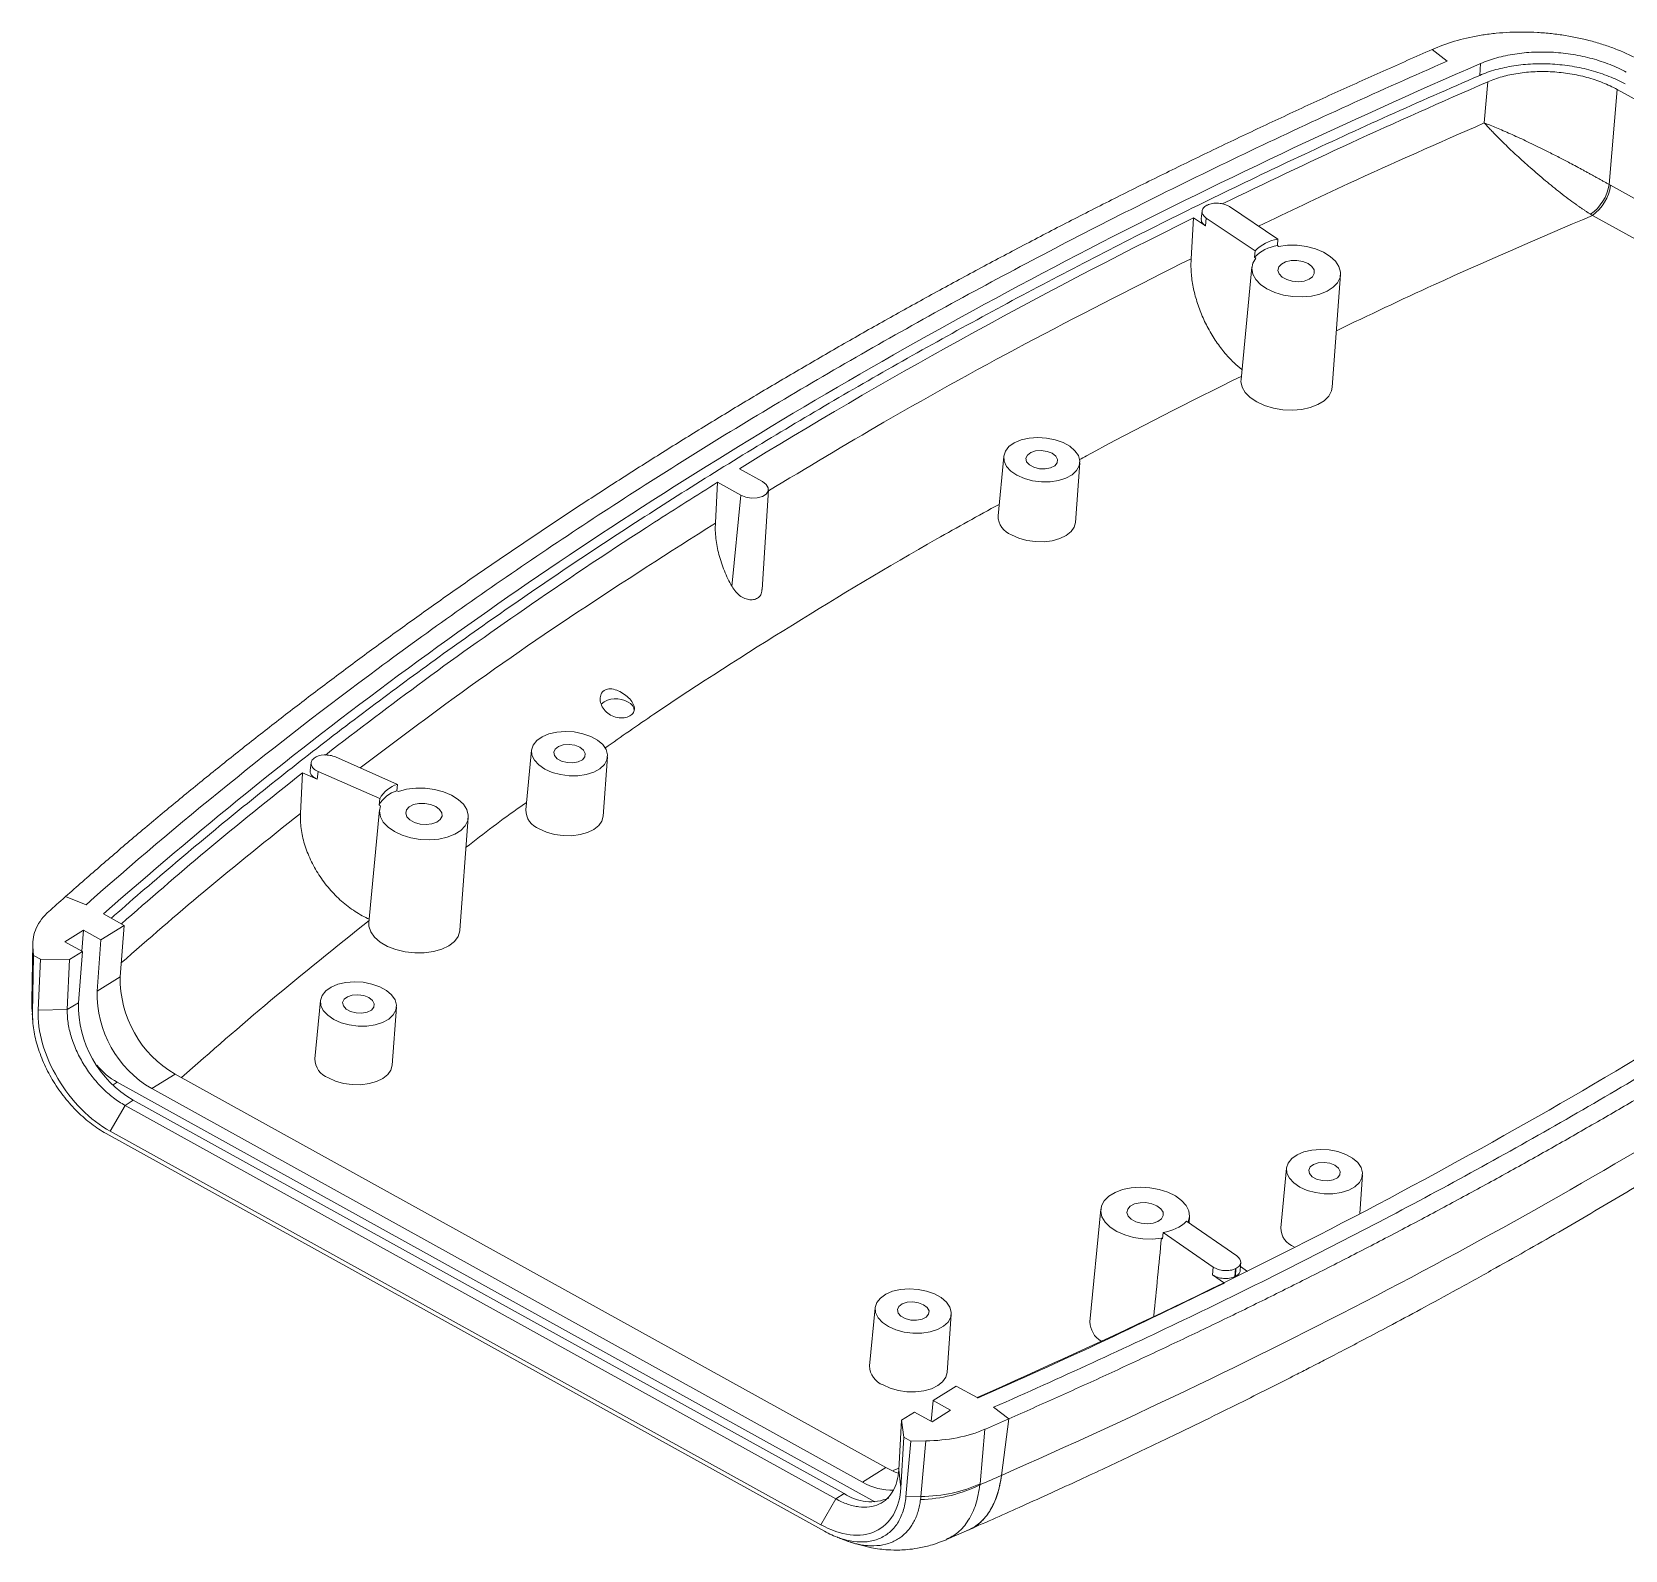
# Model space of a CAD drawing. Header units: inches. Extents: x 1388 to 2543, y 532 to 869.
# Drawn here: x 1731.66 to 1780.72, y 603.68 to 650.44 of the extents above; entities that cross this region are included whole.
import ezdxf

# ---------------------------------------------------------------- set-up
doc = ezdxf.new("R2010")
doc.units = ezdxf.units.IN

msp = doc.modelspace()

# ---------------------------------------------------------------- linework, layer by layer
at = {"color": 7, "linetype": 'Continuous', "lineweight": 15}
for p, q in [((1774.774, 649.892), (1775.24, 649.537)), ((1775.24, 649.537), (1774.774, 649.892)), ((1776.265, 649.461), (1776.24, 649.099)), ((1776.382, 647.634), (1776.486, 648.9)), ((1780.229, 645.735), (1780.469, 648.666)), ((1780.469, 648.666), (1801.795, 636.859)), ((1780.27, 645.712), (1780.229, 645.735)), ((1780.27, 645.712), (1801.319, 634.058)), ((1767.431, 644.709), (1767.354, 643.453)), ((1767.794, 644.466), (1767.431, 644.709)), ((1767.692, 644.926), (1767.664, 644.682)), ((1767.794, 644.466), (1767.822, 644.704)), ((1769.326, 643.696), (1767.822, 644.704)), ((1767.855, 645.104), (1767.841, 645.097)), ((1768.532, 645.055), (1770.025, 644.054)), ((1800.759, 633.133), (1779.71, 644.786)), ((1769.306, 643.496), (1769.326, 643.696)), ((1770.025, 644.054), (1770.01, 643.857)), ((1770.046, 643.833), (1770.01, 643.857)), ((1769.342, 643.472), (1769.306, 643.496)), ((1769.222, 643.193), (1768.89, 639.731)), ((1771.698, 639.493), (1771.956, 642.961)), ((1761.584, 637.365), (1761.408, 635.534)), ((1753.442, 636.983), (1754.159, 636.586)), ((1763.791, 635.332), (1763.927, 637.166)), ((1752.703, 635.315), (1752.773, 636.569)), ((1753.492, 636.171), (1752.773, 636.569)), ((1754.143, 633.265), (1754.338, 636.339)), ((1753.216, 633.356), (1753.492, 636.171)), ((1740.351, 628.071), (1740.339, 628.062)), ((1741.009, 628.107), (1742.914, 627.265)), ((1747.042, 628.313), (1746.867, 626.483)), ((1749.249, 626.28), (1749.385, 628.114)), ((1739.93, 626.371), (1739.993, 627.622)), ((1740.441, 627.425), (1739.993, 627.622)), ((1740.256, 627.936), (1740.228, 627.69)), ((1740.441, 627.425), (1740.468, 627.664)), ((1742.37, 626.824), (1740.468, 627.664)), ((1742.914, 627.265), (1742.899, 627.068)), ((1742.942, 627.049), (1742.899, 627.068)), ((1742.35, 626.623), (1742.37, 626.824)), ((1742.394, 626.604), (1742.35, 626.623)), ((1742.363, 626.475), (1742.031, 623.013)), ((1744.84, 622.774), (1745.097, 626.243)), ((1733.325, 623.555), (1732.693, 623.807)), ((1732.693, 623.807), (1733.325, 623.555)), ((1734.499, 622.92), (1733.862, 623.272)), ((1732.673, 622.416), (1733.245, 622.772)), ((1733.191, 622.13), (1733.245, 622.772)), ((1733.245, 622.772), (1733.784, 622.474)), ((1734.499, 622.92), (1733.784, 622.474)), ((1734.378, 621.342), (1734.499, 622.92)), ((1731.685, 622.379), (1731.657, 620.586)), ((1731.66, 620.487), (1731.688, 622.269)), ((1731.706, 621.998), (1731.688, 622.269)), ((1732.673, 622.416), (1733.212, 622.118)), ((1733.212, 622.118), (1732.815, 621.871)), ((1733.212, 622.118), (1733.091, 620.54)), ((1733.784, 622.474), (1733.663, 620.896)), ((1731.918, 621.881), (1731.706, 621.998)), ((1731.851, 620.31), (1731.918, 621.881)), ((1731.918, 621.881), (1732.815, 621.871)), ((1732.815, 621.871), (1732.749, 620.327)), ((1733.663, 620.896), (1734.378, 621.342)), ((1731.657, 620.454), (1731.66, 620.385)), ((1731.66, 620.487), (1731.678, 620.214)), ((1731.66, 620.385), (1731.676, 620.203)), ((1732.749, 620.327), (1731.851, 620.31)), ((1732.749, 620.327), (1733.091, 620.54)), ((1740.543, 620.605), (1740.371, 618.814)), ((1742.753, 618.612), (1742.886, 620.406)), ((1736.068, 618.339), (1735.352, 617.894)), ((1757.954, 606.222), (1736.068, 618.339)), ((1757.613, 605.173), (1734.286, 618.088)), ((1735.352, 617.894), (1757.238, 605.777)), ((1734.066, 616.582), (1734.525, 617.379)), ((1734.78, 617.538), (1734.525, 617.379)), ((1734.525, 617.379), (1756.411, 605.262)), ((1734.78, 617.538), (1756.666, 605.421)), ((1733.943, 616.511), (1756.061, 604.266)), ((1755.952, 604.465), (1734.066, 616.582)), ((1770.29, 615.442), (1770.115, 613.611)), ((1772.545, 614.048), (1772.634, 615.243)), ((1764.571, 614.179), (1764.24, 610.717)), ((1767.215, 613.811), (1768.757, 612.744)), ((1767.291, 613.758), (1767.305, 613.947)), ((1766.441, 613.29), (1766.476, 613.266)), ((1766.496, 613.467), (1766.476, 613.266)), ((1768.036, 612.401), (1766.496, 613.467)), ((1768.036, 612.401), (1768.015, 612.158)), ((1768.699, 612.106), (1768.72, 612.349)), ((1768.72, 612.349), (1768.734, 612.356)), ((1768.734, 612.356), (1768.721, 612.117)), ((1768.869, 612.3), (1768.883, 612.545)), ((1768.875, 612.414), (1769.093, 612.263)), ((1768.378, 611.908), (1768.015, 612.158)), ((1757.626, 611.147), (1757.455, 609.356)), ((1759.837, 609.154), (1759.97, 610.948)), ((1759.409, 608.287), (1760.124, 608.732)), ((1760.761, 608.38), (1760.124, 608.732)), ((1758.44, 607.684), (1758.837, 607.931)), ((1758.837, 607.931), (1759.375, 607.633)), ((1759.349, 607.647), (1759.409, 608.287)), ((1759.948, 607.989), (1759.375, 607.633)), ((1759.409, 608.287), (1759.948, 607.989)), ((1761.74, 607.726), (1761.273, 608.081)), ((1761.74, 607.726), (1761.273, 608.081)), ((1758.349, 606.154), (1758.44, 607.684)), ((1758.44, 607.684), (1758.509, 607.159)), ((1761, 607.402), (1760.853, 605.724)), ((1761.515, 605.985), (1761.74, 607.726)), ((1761.515, 605.985), (1761.74, 607.726)), ((1758.509, 607.159), (1758.416, 605.603)), ((1758.721, 607.042), (1758.509, 607.159)), ((1758.721, 607.042), (1759.183, 607.047)), ((1759.183, 607.047), (1759.032, 605.333)), ((1757.238, 605.777), (1757.954, 606.222)), ((1758.416, 605.603), (1758.349, 606.154)), ((1756.411, 605.262), (1756.666, 605.421)), ((1755.952, 604.465), (1756.411, 605.262)), ((1759.032, 605.333), (1758.57, 605.325)), ((1756.767, 603.957), (1756.682, 603.997)), ((1759.817, 604.007), (1760.507, 604.311))]:
    msp.add_line(p, q, dxfattribs=at)
at = {"color": 8, "linetype": 'Continuous', "lineweight": 15}
for p, q in [((1734.286, 618.088), (1734.157, 618.008)), ((1758.184, 606.134), (1758.352, 606.21)), ((1756.682, 603.997), (1756.639, 604.016))]:
    msp.add_line(p, q, dxfattribs=at)
at = {"color": 7, "linetype": 'Continuous', "lineweight": 15, "flags": 128}
for points in [[(1770.046, 643.833), (1770.324, 643.868), (1770.615, 643.866), (1770.904, 643.828), (1771.179, 643.757), (1771.427, 643.654), (1771.637, 643.524), (1771.799, 643.375), (1771.907, 643.211), (1771.955, 643.042), (1771.94, 642.873), (1771.865, 642.714), (1771.732, 642.571), (1771.547, 642.451), (1771.318, 642.358), (1771.056, 642.299), (1770.774, 642.274), (1770.482, 642.286), (1770.196, 642.333), (1769.927, 642.413), (1769.688, 642.524), (1769.49, 642.659), (1769.342, 642.813), (1769.251, 642.979), (1769.219, 643.149), (1769.25, 643.316), (1769.342, 643.472)], [(1770.954, 643.3), (1771.073, 643.211), (1771.139, 643.107), (1771.146, 642.999), (1771.092, 642.899), (1770.984, 642.818), (1770.832, 642.764), (1770.655, 642.744), (1770.47, 642.76), (1770.298, 642.809), (1770.157, 642.887), (1770.063, 642.985), (1770.026, 643.092), (1770.05, 643.198), (1770.132, 643.289), (1770.264, 643.357), (1770.431, 643.395), (1770.614, 643.397), (1770.795, 643.364), (1770.954, 643.3)], [(1771.698, 639.493), (1771.676, 639.379), (1771.592, 639.219), (1771.45, 639.077), (1771.259, 638.958), (1771.024, 638.868), (1770.758, 638.81), (1770.471, 638.787), (1770.177, 638.799), (1769.888, 638.848), (1769.616, 638.929), (1769.374, 639.041), (1769.173, 639.177), (1769.021, 639.332), (1768.924, 639.499), (1768.888, 639.671), (1768.89, 639.731)], [(1761.992, 636.786), (1761.807, 636.913), (1761.673, 637.058), (1761.598, 637.215), (1761.585, 637.374), (1761.635, 637.526), (1761.745, 637.665), (1761.91, 637.781), (1762.12, 637.87), (1762.365, 637.926), (1762.63, 637.946), (1762.903, 637.929), (1763.167, 637.876), (1763.409, 637.79), (1763.616, 637.676), (1763.777, 637.539), (1763.882, 637.387), (1763.927, 637.228), (1763.908, 637.071), (1763.828, 636.925), (1763.689, 636.796), (1763.5, 636.693), (1763.271, 636.62), (1763.014, 636.582), (1762.744, 636.58), (1762.473, 636.615), (1762.218, 636.685), (1761.992, 636.786)], [(1763.073, 637.459), (1763.186, 637.371), (1763.24, 637.269), (1763.229, 637.165), (1763.154, 637.075), (1763.025, 637.009), (1762.86, 636.978), (1762.68, 636.985), (1762.511, 637.029), (1762.374, 637.105), (1762.289, 637.201), (1762.267, 637.306), (1762.311, 637.405), (1762.415, 637.484), (1762.564, 637.533), (1762.74, 637.546), (1762.917, 637.52), (1763.073, 637.459)], [(1754.159, 636.586), (1754.272, 636.5), (1754.332, 636.399), (1754.33, 636.296), (1754.267, 636.202), (1754.151, 636.13), (1753.996, 636.088), (1753.82, 636.081), (1753.645, 636.11), (1753.492, 636.171)], [(1763.791, 635.332), (1763.752, 635.186), (1763.656, 635.047), (1763.506, 634.927), (1763.31, 634.832), (1763.079, 634.767), (1762.824, 634.736), (1762.558, 634.739), (1762.294, 634.776), (1762.045, 634.847), (1761.824, 634.946)], [(1747.45, 627.735), (1747.265, 627.861), (1747.131, 628.007), (1747.056, 628.163), (1747.043, 628.322), (1747.093, 628.475), (1747.203, 628.613), (1747.368, 628.73), (1747.578, 628.818), (1747.823, 628.874), (1748.088, 628.894), (1748.361, 628.877), (1748.625, 628.825), (1748.867, 628.738), (1749.074, 628.624), (1749.235, 628.487), (1749.34, 628.335), (1749.385, 628.176), (1749.366, 628.02), (1749.286, 627.873), (1749.147, 627.745), (1748.958, 627.641), (1748.729, 627.568), (1748.473, 627.53), (1748.202, 627.529), (1747.931, 627.564), (1747.676, 627.634), (1747.45, 627.735)], [(1748.531, 628.407), (1748.644, 628.32), (1748.698, 628.217), (1748.687, 628.114), (1748.612, 628.023), (1748.483, 627.958), (1748.318, 627.926), (1748.138, 627.933), (1747.969, 627.977), (1747.832, 628.053), (1747.747, 628.15), (1747.725, 628.254), (1747.769, 628.353), (1747.873, 628.433), (1748.022, 628.482), (1748.198, 628.494), (1748.375, 628.468), (1748.531, 628.407)], [(1742.942, 627.049), (1743.197, 627.117), (1743.476, 627.15), (1743.767, 627.147), (1744.056, 627.108), (1744.33, 627.035), (1744.577, 626.931), (1744.785, 626.801), (1744.945, 626.65), (1745.051, 626.487), (1745.096, 626.317), (1745.08, 626.149), (1745.002, 625.99), (1744.867, 625.848), (1744.68, 625.728), (1744.45, 625.637), (1744.187, 625.579), (1743.904, 625.555), (1743.612, 625.568), (1743.326, 625.617), (1743.059, 625.699), (1742.821, 625.81), (1742.625, 625.946), (1742.479, 626.101), (1742.389, 626.267), (1742.361, 626.437), (1742.394, 626.604)], [(1744.095, 626.581), (1744.214, 626.492), (1744.28, 626.388), (1744.287, 626.28), (1744.233, 626.181), (1744.125, 626.1), (1743.974, 626.046), (1743.796, 626.026), (1743.611, 626.041), (1743.439, 626.091), (1743.298, 626.168), (1743.205, 626.266), (1743.168, 626.374), (1743.191, 626.479), (1743.274, 626.571), (1743.405, 626.639), (1743.572, 626.676), (1743.755, 626.679), (1743.936, 626.646), (1744.095, 626.581)], [(1749.249, 626.28), (1749.211, 626.135), (1749.114, 625.995), (1748.964, 625.875), (1748.768, 625.781), (1748.538, 625.716), (1748.282, 625.684), (1748.016, 625.687), (1747.752, 625.725), (1747.503, 625.795), (1747.282, 625.894)], [(1744.84, 622.774), (1744.837, 622.749), (1744.783, 622.581), (1744.669, 622.427), (1744.499, 622.294), (1744.281, 622.188), (1744.024, 622.114), (1743.741, 622.074), (1743.445, 622.071), (1743.148, 622.105), (1742.863, 622.174), (1742.605, 622.276), (1742.384, 622.405), (1742.211, 622.556), (1742.092, 622.722), (1742.035, 622.896), (1742.031, 623.013)], [(1731.706, 621.998), (1731.697, 621.392), (1731.688, 620.803), (1731.678, 620.214)], [(1740.951, 620.026), (1740.766, 620.153), (1740.632, 620.298), (1740.557, 620.455), (1740.544, 620.613), (1740.594, 620.766), (1740.704, 620.905), (1740.869, 621.021), (1741.079, 621.11), (1741.324, 621.166), (1741.589, 621.186), (1741.862, 621.169), (1742.126, 621.116), (1742.368, 621.03), (1742.575, 620.916), (1742.736, 620.779), (1742.841, 620.627), (1742.886, 620.468), (1742.867, 620.311), (1742.787, 620.165), (1742.648, 620.036), (1742.459, 619.933), (1742.23, 619.86), (1741.974, 619.822), (1741.703, 619.82), (1741.432, 619.855), (1741.177, 619.925), (1740.951, 620.026)], [(1742.032, 620.699), (1742.145, 620.611), (1742.199, 620.509), (1742.188, 620.405), (1742.113, 620.315), (1741.984, 620.249), (1741.819, 620.218), (1741.639, 620.225), (1741.47, 620.269), (1741.333, 620.344), (1741.248, 620.441), (1741.226, 620.546), (1741.27, 620.645), (1741.374, 620.724), (1741.523, 620.773), (1741.699, 620.786), (1741.876, 620.76), (1742.032, 620.699)], [(1731.66, 620.567), (1731.659, 620.541), (1731.659, 620.534)], [(1742.753, 618.612), (1742.715, 618.466), (1742.618, 618.327), (1742.468, 618.207), (1742.273, 618.112), (1742.042, 618.047), (1741.787, 618.016), (1741.521, 618.019), (1741.256, 618.056), (1741.008, 618.127), (1740.787, 618.226)], [(1770.699, 614.863), (1770.514, 614.99), (1770.38, 615.135), (1770.304, 615.292), (1770.291, 615.45), (1770.341, 615.603), (1770.451, 615.742), (1770.616, 615.858), (1770.827, 615.947), (1771.071, 616.003), (1771.337, 616.023), (1771.609, 616.006), (1771.874, 615.953), (1772.116, 615.867), (1772.323, 615.752), (1772.483, 615.616), (1772.589, 615.464), (1772.633, 615.305), (1772.615, 615.148), (1772.534, 615.002), (1772.396, 614.873), (1772.207, 614.77), (1771.978, 614.697), (1771.721, 614.659), (1771.45, 614.657), (1771.18, 614.692), (1770.925, 614.762), (1770.699, 614.863)], [(1771.779, 615.536), (1771.892, 615.448), (1771.947, 615.346), (1771.936, 615.242), (1771.861, 615.152), (1771.732, 615.086), (1771.566, 615.055), (1771.387, 615.062), (1771.217, 615.106), (1771.081, 615.181), (1770.996, 615.278), (1770.974, 615.383), (1771.017, 615.482), (1771.121, 615.561), (1771.271, 615.61), (1771.446, 615.623), (1771.624, 615.597), (1771.779, 615.536)], [(1766.441, 613.29), (1766.16, 613.261), (1765.869, 613.268), (1765.581, 613.311), (1765.31, 613.387), (1765.066, 613.494), (1764.863, 613.627), (1764.708, 613.779), (1764.609, 613.944), (1764.57, 614.114), (1764.593, 614.281), (1764.677, 614.439), (1764.818, 614.579), (1765.01, 614.695), (1765.244, 614.783), (1765.51, 614.838), (1765.795, 614.857), (1766.086, 614.84), (1766.371, 614.788), (1766.636, 614.703), (1766.869, 614.588), (1767.06, 614.45), (1767.201, 614.294), (1767.284, 614.127), (1767.306, 613.957), (1767.266, 613.791), (1767.261, 613.779)], [(1766.303, 614.286), (1766.422, 614.197), (1766.489, 614.093), (1766.495, 613.985), (1766.442, 613.885), (1766.333, 613.804), (1766.182, 613.75), (1766.005, 613.73), (1765.82, 613.746), (1765.648, 613.795), (1765.507, 613.873), (1765.413, 613.971), (1765.376, 614.078), (1765.4, 614.183), (1765.482, 614.275), (1765.614, 614.343), (1765.78, 614.381), (1765.964, 614.383), (1766.145, 614.35), (1766.303, 614.286)], [(1758.035, 610.568), (1757.85, 610.695), (1757.716, 610.84), (1757.64, 610.996), (1757.627, 611.155), (1757.677, 611.308), (1757.787, 611.446), (1757.952, 611.563), (1758.163, 611.652), (1758.407, 611.708), (1758.673, 611.728), (1758.945, 611.711), (1759.21, 611.658), (1759.452, 611.572), (1759.659, 611.457), (1759.819, 611.32), (1759.925, 611.168), (1759.969, 611.01), (1759.951, 610.853), (1759.87, 610.706), (1759.732, 610.578), (1759.543, 610.474), (1759.314, 610.402), (1759.057, 610.364), (1758.786, 610.362), (1758.516, 610.397), (1758.261, 610.467), (1758.035, 610.568)], [(1759.116, 611.241), (1759.228, 611.153), (1759.283, 611.051), (1759.272, 610.947), (1759.197, 610.856), (1759.068, 610.791), (1758.902, 610.76), (1758.723, 610.766), (1758.553, 610.811), (1758.417, 610.886), (1758.332, 610.983), (1758.31, 611.088), (1758.353, 611.187), (1758.457, 611.266), (1758.607, 611.315), (1758.782, 611.328), (1758.96, 611.302), (1759.116, 611.241)], [(1759.837, 609.154), (1759.798, 609.008), (1759.701, 608.869), (1759.551, 608.749), (1759.356, 608.654), (1759.125, 608.589), (1758.87, 608.557), (1758.604, 608.56), (1758.34, 608.598), (1758.091, 608.668), (1757.87, 608.768)], [(1758.57, 605.325), (1758.621, 605.909), (1758.671, 606.475), (1758.721, 607.042)], [(1758.338, 606.054), (1758.245, 606.086), (1757.954, 606.222)], [(1756.767, 603.957), (1756.866, 603.927), (1756.877, 603.925)]]:
    msp.add_lwpolyline(points, dxfattribs=at)
at = {"color": 7, "linetype": 'Continuous', "lineweight": 15}
for centre, radius, start, end in [((1778.837, 645.969), 1.411, 305.4797, 350.4728), ((1778.912, 645.901), 1.371, 305.5999, 352.0769), ((1770.197, 642.626), 1.246, 98.6121, 135.6803), ((1770.214, 642.825), 1.244, 98.7535, 135.5398), ((1762.038, 635.538), 0.629, 180.3318, 250.1271), ((1749.639, 629.19), 0.712, 57.8024, 129.6428), ((1749.915, 629.52), 0.291, 1.7172, 69.1846), ((1743.146, 626.204), 0.899, 105.9369, 152.2169), ((1743.163, 626.403), 0.897, 106.111, 152.0426), ((1747.496, 626.486), 0.629, 180.3318, 250.1271), ((1737.772, 621.275), 3.395, 178.8706, 239.8553), ((1737.057, 620.829), 3.395, 178.8706, 239.8553), ((1736.485, 620.473), 3.395, 178.8706, 239.8553), ((1741, 618.818), 0.629, 180.3318, 250.1271), ((1735.448, 620.111), 2.332, 219.9185, 240.1291), ((1766.32, 614.756), 1.301, 277.764, 313.435), ((1770.744, 613.615), 0.629, 180.3318, 250.1271), ((1764.947, 610.722), 0.707, 180.4374, 239.1902), ((1758.084, 609.359), 0.629, 180.3318, 250.1271), ((1757.482, 606.637), 1.464, 236.1467, 292.6216), ((1758.129, 607.253), 1.724, 238.8957, 272.4559), ((1758.881, 609.687), 4.452, 271.7981, 296.2576)]:
    msp.add_arc(centre, radius, start, end, dxfattribs=at)
msp.add_ellipse((1764.346, 601.568), major_axis=(7.045, 70.54), ratio=0.013152, start_param=4.846234, end_param=4.880649, dxfattribs=at)
for points, knots in [([(1781.182, 649.559), (1780.962, 649.681), (1780.729, 649.791), (1780.359, 649.938), (1780.233, 649.984), (1779.974, 650.07), (1779.841, 650.111), (1779.434, 650.221), (1779.158, 650.28), (1778.736, 650.349), (1778.594, 650.368), (1778.308, 650.399), (1778.163, 650.411), (1777.731, 650.436), (1777.446, 650.438), (1777.023, 650.419), (1776.883, 650.409), (1776.605, 650.381), (1776.467, 650.364), (1776.061, 650.3), (1775.802, 650.244), (1775.308, 650.105), (1775.07, 650.022), (1774.849, 649.925)], [0, 0, 0, 0, 0.125, 0.125, 0.1875, 0.1875, 0.25, 0.25, 0.375, 0.375, 0.4375, 0.4375, 0.5, 0.5, 0.625, 0.625, 0.6875, 0.6875, 0.75, 0.75, 0.875, 0.875, 1, 1, 1, 1]), ([(1732.693, 623.807), (1732.866, 623.961), (1733.214, 624.267), (1733.739, 624.725), (1734.268, 625.181), (1734.8, 625.635), (1735.336, 626.087), (1735.876, 626.537), (1736.419, 626.985), (1736.966, 627.43), (1737.516, 627.874), (1738.07, 628.316), (1738.627, 628.756), (1739.188, 629.194), (1739.753, 629.63), (1740.321, 630.064), (1740.892, 630.496), (1741.468, 630.926), (1742.046, 631.354), (1742.629, 631.78), (1743.215, 632.204), (1743.804, 632.626), (1744.397, 633.046), (1744.994, 633.465), (1745.594, 633.881), (1746.198, 634.295), (1746.805, 634.707), (1747.416, 635.117), (1748.03, 635.525), (1748.648, 635.931), (1749.27, 636.335), (1749.895, 636.738), (1750.524, 637.138), (1751.156, 637.536), (1751.792, 637.932), (1752.431, 638.327), (1753.074, 638.719), (1753.721, 639.109), (1754.371, 639.497), (1755.024, 639.884), (1755.681, 640.268), (1756.342, 640.65), (1757.007, 641.031), (1757.674, 641.409), (1758.346, 641.785), (1759.021, 642.16), (1759.7, 642.532), (1760.382, 642.902), (1761.067, 643.271), (1761.757, 643.637), (1762.45, 644.002), (1763.146, 644.364), (1763.846, 644.725), (1764.55, 645.083), (1765.257, 645.439), (1765.967, 645.794), (1766.682, 646.146), (1767.399, 646.497), (1768.121, 646.846), (1768.846, 647.192), (1769.574, 647.537), (1770.306, 647.879), (1771.042, 648.22), (1771.781, 648.558), (1772.524, 648.895), (1773.27, 649.23), (1774.02, 649.562), (1774.522, 649.782), (1774.774, 649.892)], [0, 0, 0, 0, 0.0152763, 0.0305414, 0.0457956, 0.0610393, 0.0762729, 0.0914966, 0.1067109, 0.121916, 0.1371122, 0.1523001, 0.1674797, 0.1826517, 0.1978161, 0.2129735, 0.2281241, 0.2432684, 0.2584065, 0.273539, 0.2886661, 0.3037882, 0.3189056, 0.3340186, 0.3491277, 0.3642332, 0.3793354, 0.3944346, 0.4095313, 0.4246257, 0.4397183, 0.4548093, 0.4698991, 0.4849881, 0.5000766, 0.5151649, 0.5302535, 0.5453426, 0.5604326, 0.5755239, 0.5906167, 0.6057116, 0.6208087, 0.6359085, 0.6510113, 0.6661174, 0.6812272, 0.6963411, 0.7114593, 0.7265823, 0.7417104, 0.7568439, 0.7719832, 0.7871286, 0.8022805, 0.8174392, 0.8326051, 0.8477785, 0.8629597, 0.8781491, 0.893347, 0.9085538, 0.9237698, 0.9389954, 0.9542308, 0.9694765, 0.9847328, 1, 1, 1, 1]), ([(1776.265, 649.461), (1776.422, 649.529), (1776.589, 649.587), (1776.941, 649.685), (1777.128, 649.725), (1777.509, 649.784), (1777.705, 649.803), (1778.105, 649.821), (1778.31, 649.82), (1778.715, 649.796), (1778.916, 649.774), (1779.216, 649.724), (1779.316, 649.705), (1779.512, 649.662), (1779.609, 649.639), (1779.893, 649.561), (1780.076, 649.5), (1780.429, 649.361), (1780.597, 649.283), (1780.754, 649.197)], [0, 0, 0, 0, 0.125, 0.125, 0.25, 0.25, 0.375, 0.375, 0.5, 0.5, 0.625, 0.625, 0.6875, 0.6875, 0.75, 0.75, 0.875, 0.875, 1, 1, 1, 1]), ([(1775.24, 649.537), (1773.186, 648.64), (1771.166, 647.719), (1767.199, 645.828), (1765.251, 644.858), (1761.431, 642.871), (1759.557, 641.852), (1755.888, 639.769), (1754.094, 638.705), (1750.587, 636.531), (1748.873, 635.42), (1745.53, 633.156), (1743.902, 632.003), (1739.148, 628.486), (1736.152, 626.06), (1733.325, 623.555)], [0, 0, 0, 0, 0.125, 0.125, 0.25, 0.25, 0.375, 0.375, 0.5, 0.5, 0.625, 0.625, 0.75, 0.75, 1, 1, 1, 1]), ([(1775.24, 649.537), (1773.186, 648.64), (1771.166, 647.719), (1767.199, 645.828), (1765.251, 644.858), (1761.431, 642.871), (1759.557, 641.852), (1755.888, 639.769), (1754.094, 638.705), (1750.587, 636.531), (1748.873, 635.42), (1745.53, 633.156), (1743.902, 632.003), (1739.148, 628.486), (1736.152, 626.06), (1733.325, 623.555)], [0, 0, 0, 0, 0.125, 0.125, 0.25, 0.25, 0.375, 0.375, 0.5, 0.5, 0.625, 0.625, 0.75, 0.75, 1, 1, 1, 1]), ([(1733.862, 623.272), (1736.721, 625.797), (1739.743, 628.254), (1746.155, 632.992), (1749.538, 635.277), (1756.635, 639.66), (1760.351, 641.759), (1768.088, 645.759), (1772.108, 647.661), (1776.265, 649.461)], [0, 0, 0, 0, 0.25, 0.25, 0.5, 0.5, 0.75, 0.75, 1, 1, 1, 1]), ([(1734.1, 623.14), (1734.169, 623.201), (1734.863, 623.812), (1736.206, 624.964), (1738.16, 626.582), (1740.165, 628.177), (1742.221, 629.748), (1744.329, 631.295), (1746.486, 632.818), (1748.692, 634.315), (1750.948, 635.787), (1753.251, 637.233), (1755.603, 638.652), (1758.001, 640.045), (1760.445, 641.41), (1762.933, 642.747), (1765.466, 644.056), (1768.041, 645.338), (1770.694, 646.607), (1773.422, 647.864), (1775.3, 648.687), (1776.24, 649.099)], [0, 0, 0, 0, 0.006071, 0.061044, 0.116017, 0.171005, 0.225978, 0.280951, 0.335924, 0.390897, 0.44587, 0.500843, 0.555833, 0.610806, 0.66578, 0.720753, 0.775726, 0.830699, 0.885672, 0.942827, 1, 1, 1, 1]), ([(1776.24, 649.099), (1776.396, 649.166), (1776.563, 649.225), (1776.914, 649.323), (1777.101, 649.362), (1777.481, 649.421), (1777.676, 649.44), (1778.075, 649.458), (1778.28, 649.457), (1778.684, 649.433), (1778.885, 649.411), (1779.184, 649.362), (1779.284, 649.343), (1779.48, 649.3), (1779.576, 649.276), (1779.86, 649.198), (1780.043, 649.138), (1780.394, 648.999), (1780.562, 648.921), (1780.718, 648.836)], [0, 0, 0, 0, 0.125, 0.125, 0.25, 0.25, 0.375, 0.375, 0.5, 0.5, 0.625, 0.625, 0.6875, 0.6875, 0.75, 0.75, 0.875, 0.875, 1, 1, 1, 1]), ([(1780.469, 648.666), (1780.331, 648.743), (1780.184, 648.812), (1779.874, 648.935), (1779.711, 648.99), (1779.37, 649.082), (1779.197, 649.12), (1778.843, 649.177), (1778.662, 649.197), (1778.3, 649.218), (1778.12, 649.22), (1777.855, 649.208), (1777.767, 649.202), (1777.592, 649.185), (1777.505, 649.174), (1777.249, 649.134), (1777.087, 649.099), (1776.775, 649.012), (1776.626, 648.96), (1776.486, 648.9)], [0, 0, 0, 0, 0.125, 0.125, 0.25, 0.25, 0.375, 0.375, 0.5, 0.5, 0.625, 0.625, 0.6875, 0.6875, 0.75, 0.75, 0.875, 0.875, 1, 1, 1, 1]), ([(1776.486, 648.9), (1775.069, 648.277), (1772.296, 647.058), (1769.621, 645.77), (1768.313, 645.14)], [0, 0, 0, 0, 0.511041, 1, 1, 1, 1]), ([(1779.657, 644.82), (1779.633, 644.835), (1779.584, 644.866), (1779.51, 644.915), (1779.434, 644.965), (1779.356, 645.018), (1779.277, 645.073), (1779.147, 645.166), (1778.961, 645.302), (1778.649, 645.54), (1778.252, 645.862), (1777.878, 646.185), (1777.586, 646.445), (1777.387, 646.626), (1777.189, 646.812), (1777.004, 646.99), (1776.825, 647.168), (1776.682, 647.314), (1776.564, 647.436), (1776.469, 647.537), (1776.411, 647.602), (1776.382, 647.634)], [0, 0, 0, 0, 0.02034, 0.040897, 0.061671, 0.08266, 0.103862, 0.125274, 0.186296, 0.250035, 0.369216, 0.500035, 0.559367, 0.624571, 0.681228, 0.749602, 0.812718, 0.874949, 0.916803, 0.958504, 1, 1, 1, 1]), ([(1780.229, 645.735), (1780.201, 645.751), (1780.144, 645.783), (1780.057, 645.833), (1779.968, 645.882), (1779.877, 645.933), (1779.786, 645.983), (1779.693, 646.035), (1779.6, 646.086), (1779.506, 646.137), (1779.411, 646.189), (1779.317, 646.24), (1779.186, 646.31), (1778.976, 646.422), (1778.676, 646.578), (1778.39, 646.723), (1778.13, 646.853), (1777.903, 646.964), (1777.654, 647.083), (1777.414, 647.195), (1777.185, 647.299), (1776.966, 647.396), (1776.759, 647.484), (1776.563, 647.564), (1776.442, 647.611), (1776.382, 647.634)], [0, 0, 0, 0, 0.023076, 0.04608, 0.069018, 0.091896, 0.114714, 0.13747, 0.160158, 0.182769, 0.205295, 0.227721, 0.250035, 0.297771, 0.37534, 0.460276, 0.500393, 0.563873, 0.62684, 0.689452, 0.751825, 0.814036, 0.876128, 0.938119, 1, 1, 1, 1]), ([(1768.532, 645.055), (1768.488, 645.084), (1768.436, 645.108), (1768.322, 645.144), (1768.26, 645.156), (1768.135, 645.165), (1768.072, 645.162), (1767.955, 645.143), (1767.901, 645.126), (1767.855, 645.104)], [0, 0, 0, 0, 0.25, 0.25, 0.5, 0.5, 0.75, 0.75, 1, 1, 1, 1]), ([(1767.669, 644.683), (1767.667, 644.66), (1767.663, 644.606), (1767.712, 644.529), (1767.77, 644.484), (1767.794, 644.466)], [0, 0, 0, 0, 0.299067, 0.707195, 1, 1, 1, 1]), ([(1767.841, 645.097), (1767.795, 645.074), (1767.758, 645.046), (1767.707, 644.982), (1767.692, 644.947), (1767.689, 644.875), (1767.7, 644.837), (1767.744, 644.767), (1767.778, 644.733), (1767.822, 644.704)], [0, 0, 0, 0, 0.25, 0.25, 0.5, 0.5, 0.75, 0.75, 1, 1, 1, 1]), ([(1768.92, 640.043), (1768.837, 640.11), (1768.644, 640.263), (1768.364, 640.571), (1768.086, 640.946), (1767.845, 641.356), (1767.643, 641.796), (1767.491, 642.244), (1767.389, 642.696), (1767.343, 643.103), (1767.35, 643.347), (1767.354, 643.453)], [0, 0, 0, 0, 0.090184, 0.208608, 0.323695, 0.442119, 0.557216, 0.67565, 0.790763, 0.909214, 1, 1, 1, 1]), ([(1752.773, 636.569), (1752.122, 636.158), (1750.169, 634.928), (1747.14, 632.901), (1743.761, 630.511), (1741.702, 628.938), (1740.696, 628.168)], [0, 0, 0, 0, 0.153011, 0.459059, 0.735502, 1, 1, 1, 1]), ([(1753.217, 633.357), (1753.127, 633.516), (1753.048, 633.678), (1752.947, 633.925), (1752.916, 634.008), (1752.86, 634.175), (1752.834, 634.26), (1752.769, 634.511), (1752.738, 634.675), (1752.702, 634.999), (1752.697, 635.16), (1752.706, 635.313)], [0, 0, 0, 0, 0.25, 0.25, 0.375, 0.375, 0.5, 0.5, 0.75, 0.75, 1, 1, 1, 1]), ([(1802.815, 634.762), (1799.998, 632.22), (1796.999, 629.753), (1790.648, 624.985), (1787.297, 622.684), (1780.258, 618.268), (1776.571, 616.153), (1768.889, 612.117), (1764.887, 610.202), (1760.761, 608.38)], [0, 0, 0, 0, 0.25, 0.25, 0.5, 0.5, 0.75, 0.75, 1, 1, 1, 1]), ([(1761.273, 608.081), (1763.32, 608.983), (1765.334, 609.909), (1769.287, 611.81), (1771.227, 612.784), (1775.034, 614.78), (1776.901, 615.803), (1780.555, 617.895), (1782.341, 618.964), (1785.833, 621.147), (1787.539, 622.261), (1790.867, 624.533), (1792.487, 625.69), (1797.216, 629.22), (1800.195, 631.653), (1803.004, 634.165)], [0, 0, 0, 0, 0.125, 0.125, 0.25, 0.25, 0.375, 0.375, 0.5, 0.5, 0.625, 0.625, 0.75, 0.75, 1, 1, 1, 1]), ([(1761.273, 608.081), (1763.32, 608.983), (1765.334, 609.909), (1769.287, 611.81), (1771.227, 612.784), (1775.034, 614.78), (1776.901, 615.803), (1780.555, 617.895), (1782.341, 618.964), (1785.833, 621.147), (1787.539, 622.261), (1790.867, 624.533), (1792.487, 625.69), (1797.216, 629.22), (1800.195, 631.653), (1803.004, 634.165)], [0, 0, 0, 0, 0.125, 0.125, 0.25, 0.25, 0.375, 0.375, 0.5, 0.5, 0.625, 0.625, 0.75, 0.75, 1, 1, 1, 1]), ([(1803.636, 633.913), (1803.464, 633.759), (1803.119, 633.452), (1802.597, 632.993), (1802.072, 632.536), (1801.543, 632.081), (1801.01, 631.628), (1800.474, 631.177), (1799.934, 630.728), (1799.391, 630.281), (1798.844, 629.836), (1798.294, 629.392), (1797.74, 628.951), (1797.182, 628.512), (1796.621, 628.075), (1796.056, 627.64), (1795.487, 627.206), (1794.915, 626.775), (1794.34, 626.346), (1793.761, 625.918), (1793.178, 625.493), (1792.591, 625.069), (1792.002, 624.648), (1791.408, 624.229), (1790.811, 623.811), (1790.21, 623.396), (1789.606, 622.982), (1788.998, 622.57), (1788.386, 622.161), (1787.771, 621.753), (1787.153, 621.348), (1786.531, 620.944), (1785.905, 620.542), (1785.275, 620.142), (1784.642, 619.745), (1784.006, 619.349), (1783.365, 618.955), (1782.722, 618.563), (1782.074, 618.173), (1781.423, 617.785), (1780.769, 617.399), (1780.111, 617.016), (1779.449, 616.634), (1778.784, 616.254), (1778.115, 615.875), (1777.442, 615.499), (1776.766, 615.125), (1776.087, 614.753), (1775.403, 614.383), (1774.717, 614.015), (1774.026, 613.649), (1773.332, 613.284), (1772.634, 612.922), (1771.933, 612.562), (1771.229, 612.204), (1770.52, 611.847), (1769.808, 611.493), (1769.093, 611.141), (1768.374, 610.79), (1767.651, 610.442), (1766.925, 610.095), (1766.195, 609.751), (1765.461, 609.408), (1764.724, 609.068), (1763.983, 608.729), (1763.239, 608.392), (1762.491, 608.058), (1761.99, 607.836), (1761.74, 607.726)], [0, 0, 0, 0, 0.015267, 0.030523, 0.045769, 0.061005, 0.07623, 0.091446, 0.106653, 0.121851, 0.13704, 0.152222, 0.167395, 0.182561, 0.197719, 0.212871, 0.228017, 0.243156, 0.25829, 0.273418, 0.288541, 0.303659, 0.318773, 0.333883, 0.348989, 0.364092, 0.379191, 0.394288, 0.409383, 0.424476, 0.439567, 0.454657, 0.469747, 0.484835, 0.499923, 0.515012, 0.530101, 0.545191, 0.560282, 0.575374, 0.590469, 0.605565, 0.620665, 0.635767, 0.650872, 0.665981, 0.681094, 0.696212, 0.711334, 0.726461, 0.741593, 0.756732, 0.771876, 0.787026, 0.802184, 0.817348, 0.83252, 0.8477, 0.862888, 0.878084, 0.893289, 0.908503, 0.923727, 0.938961, 0.954204, 0.969459, 0.984724, 1, 1, 1, 1]), ([(1754.134, 633.266), (1754.134, 633.233), (1754.134, 633.144), (1754.065, 633.039), (1753.949, 632.963), (1753.805, 632.94), (1753.646, 632.968), (1753.481, 633.051), (1753.33, 633.183), (1753.254, 633.3), (1753.217, 633.357)], [0, 0, 0, 0, 0.079318, 0.21597, 0.338577, 0.457338, 0.578636, 0.708844, 0.85655, 1, 1, 1, 1]), ([(1803.412, 632.173), (1797.771, 627.126), (1791.415, 622.377), (1777.405, 613.621), (1769.713, 609.595), (1761.515, 605.985)], [0, 0, 0, 0, 0.5, 0.5, 1, 1, 1, 1]), ([(1760.509, 604.308), (1761.063, 604.553), (1762.211, 605.061), (1763.87, 605.82), (1765.438, 606.553), (1766.816, 607.212), (1768.009, 607.794), (1769.021, 608.295), (1769.854, 608.713), (1770.49, 609.036), (1770.948, 609.27), (1771.261, 609.431), (1771.52, 609.564), (1771.774, 609.696), (1772.169, 609.902), (1772.726, 610.194), (1773.519, 610.614), (1774.469, 611.123), (1775.571, 611.724), (1777.035, 612.537), (1778.784, 613.533), (1780.754, 614.692), (1782.589, 615.805), (1784.28, 616.862), (1785.818, 617.85), (1787.006, 618.632), (1787.881, 619.219), (1788.488, 619.63), (1789.123, 620.065), (1789.838, 620.56), (1790.672, 621.145), (1791.626, 621.827), (1792.698, 622.605), (1793.882, 623.484), (1795.175, 624.465), (1796.56, 625.544), (1798.03, 626.721), (1799.579, 627.999), (1801.139, 629.325), (1802.161, 630.234), (1802.656, 630.674)], [0, 0, 0, 0, 0.033694, 0.069832, 0.102309, 0.131117, 0.156251, 0.177706, 0.19548, 0.209572, 0.218589, 0.224989, 0.229844, 0.235319, 0.241477, 0.255488, 0.271589, 0.29337, 0.317991, 0.344605, 0.391214, 0.43634, 0.479971, 0.519342, 0.556197, 0.590536, 0.605851, 0.620607, 0.635414, 0.653121, 0.674086, 0.698313, 0.725802, 0.756556, 0.790576, 0.827865, 0.867672, 0.910635, 0.956756, 1, 1, 1, 1]), ([(1750.03, 629.931), (1750.081, 629.882), (1750.123, 629.829), (1750.17, 629.75), (1750.182, 629.723), (1750.201, 629.671), (1750.207, 629.644), (1750.213, 629.568), (1750.204, 629.52), (1750.156, 629.436), (1750.118, 629.399), (1750.02, 629.344), (1749.96, 629.324), (1749.827, 629.306), (1749.756, 629.308), (1749.614, 629.336), (1749.543, 629.361), (1749.416, 629.432), (1749.359, 629.477), (1749.217, 629.631), (1749.161, 629.761), (1749.154, 629.943), (1749.165, 630.002), (1749.201, 630.076), (1749.217, 630.1), (1749.254, 630.139), (1749.276, 630.156), (1749.35, 630.196), (1749.409, 630.207), (1749.534, 630.203), (1749.601, 630.188), (1749.798, 630.115), (1749.928, 630.031), (1750.03, 629.931)], [0, 0, 0, 0, 0.0625, 0.0625, 0.09375, 0.09375, 0.125, 0.125, 0.1875, 0.1875, 0.25, 0.25, 0.3125, 0.3125, 0.375, 0.375, 0.4375, 0.4375, 0.5, 0.5, 0.625, 0.625, 0.6875, 0.6875, 0.71875, 0.71875, 0.75, 0.75, 0.8125, 0.8125, 0.875, 0.875, 1, 1, 1, 1]), ([(1740.339, 628.062), (1740.303, 628.033), (1740.278, 628), (1740.251, 627.93), (1740.251, 627.892), (1740.275, 627.818), (1740.299, 627.782), (1740.369, 627.717), (1740.415, 627.688), (1740.468, 627.664)], [0, 0, 0, 0, 0.25, 0.25, 0.5, 0.5, 0.75, 0.75, 1, 1, 1, 1]), ([(1741.009, 628.107), (1740.957, 628.13), (1740.899, 628.147), (1740.778, 628.168), (1740.715, 628.172), (1740.533, 628.162), (1740.422, 628.126), (1740.351, 628.071)], [0, 0, 0, 0, 0.25, 0.25, 0.5, 0.5, 1, 1, 1, 1]), ([(1739.993, 627.622), (1738.991, 626.823), (1737.077, 625.295), (1735.273, 623.719), (1734.413, 622.967)], [0, 0, 0, 0, 0.523352, 1, 1, 1, 1]), ([(1740.235, 627.691), (1740.232, 627.679), (1740.219, 627.637), (1740.256, 627.56), (1740.333, 627.48), (1740.408, 627.441), (1740.441, 627.425)], [0, 0, 0, 0, 0.126976, 0.442044, 0.757084, 1, 1, 1, 1]), ([(1742.051, 623.108), (1741.9, 623.176), (1741.754, 623.257), (1741.539, 623.398), (1741.469, 623.447), (1741.33, 623.553), (1741.261, 623.61), (1741.062, 623.786), (1740.937, 623.912), (1740.703, 624.183), (1740.594, 624.329), (1740.399, 624.628), (1740.313, 624.782), (1740.165, 625.099), (1740.102, 625.262), (1740.006, 625.584), (1739.971, 625.744), (1739.929, 626.063), (1739.922, 626.219), (1739.93, 626.371)], [0, 0, 0, 0, 0.125, 0.125, 0.1875, 0.1875, 0.25, 0.25, 0.375, 0.375, 0.5, 0.5, 0.625, 0.625, 0.75, 0.75, 0.875, 0.875, 1, 1, 1, 1]), ([(1732.693, 623.807), (1732.608, 623.732), (1732.438, 623.582), (1732.27, 623.431), (1732.185, 623.355)], [0, 0, 0, 0, 0.499906, 1, 1, 1, 1]), ([(1732.185, 623.355), (1732.01, 623.198), (1731.878, 623.025), (1731.71, 622.656), (1731.674, 622.465), (1731.688, 622.269)], [0, 0, 0, 0, 0.5, 0.5, 1, 1, 1, 1]), ([(1731.658, 620.593), (1731.657, 620.589), (1731.657, 620.569), (1731.657, 620.522), (1731.657, 620.48), (1731.657, 620.454)], [0, 0, 0, 0, 0.074184, 0.431197, 1, 1, 1, 1]), ([(1731.668, 620.208), (1731.671, 620.168), (1731.677, 620.088), (1731.683, 620.004), (1731.686, 619.962)], [0, 0, 0, 0, 0.500033, 1, 1, 1, 1]), ([(1731.678, 620.214), (1731.676, 620.05), (1731.688, 619.88), (1731.743, 619.529), (1731.784, 619.352), (1731.895, 618.995), (1731.965, 618.812), (1732.128, 618.455), (1732.221, 618.281), (1732.43, 617.941), (1732.547, 617.774), (1732.793, 617.464), (1732.924, 617.318), (1733.202, 617.043), (1733.347, 616.917), (1733.64, 616.694), (1733.79, 616.596), (1733.943, 616.511)], [0, 0, 0, 0, 0.125, 0.125, 0.25, 0.25, 0.375, 0.375, 0.5, 0.5, 0.625, 0.625, 0.75, 0.75, 0.875, 0.875, 1, 1, 1, 1]), ([(1734.066, 616.582), (1733.762, 616.75), (1733.46, 616.982), (1732.91, 617.537), (1732.66, 617.86), (1732.251, 618.55), (1732.091, 618.916), (1731.884, 619.636), (1731.837, 619.989), (1731.851, 620.31)], [0, 0, 0, 0, 0.25, 0.25, 0.5, 0.5, 0.75, 0.75, 1, 1, 1, 1]), ([(1734.525, 617.379), (1734.403, 617.446), (1734.283, 617.525), (1734.108, 617.66), (1734.05, 617.707), (1733.935, 617.808), (1733.878, 617.861), (1733.714, 618.027), (1733.61, 618.144), (1733.415, 618.394), (1733.323, 618.528), (1733.159, 618.8), (1733.086, 618.939), (1732.959, 619.224), (1732.906, 619.368), (1732.822, 619.65), (1732.791, 619.791), (1732.752, 620.067), (1732.745, 620.2), (1732.749, 620.327)], [0, 0, 0, 0, 0.125, 0.125, 0.1875, 0.1875, 0.25, 0.25, 0.375, 0.375, 0.5, 0.5, 0.625, 0.625, 0.75, 0.75, 0.875, 0.875, 1, 1, 1, 1]), ([(1768.036, 612.401), (1768.079, 612.372), (1768.131, 612.347), (1768.246, 612.309), (1768.309, 612.297), (1768.436, 612.287), (1768.5, 612.29), (1768.618, 612.309), (1768.673, 612.326), (1768.72, 612.349)], [0, 0, 0, 0, 0.25, 0.25, 0.5, 0.5, 0.75, 0.75, 1, 1, 1, 1]), ([(1768.721, 612.117), (1768.754, 612.137), (1768.822, 612.179), (1768.868, 612.247), (1768.864, 612.29), (1768.863, 612.301)], [0, 0, 0, 0, 0.410111, 0.843792, 1, 1, 1, 1]), ([(1768.734, 612.356), (1768.779, 612.379), (1768.815, 612.406), (1768.866, 612.469), (1768.88, 612.504), (1768.887, 612.611), (1768.841, 612.686), (1768.757, 612.744)], [0, 0, 0, 0, 0.25, 0.25, 0.5, 0.5, 1, 1, 1, 1]), ([(1760.771, 608.357), (1762.004, 608.907), (1764.584, 610.059), (1767.076, 611.274), (1768.378, 611.908)], [0, 0, 0, 0, 0.477831, 1, 1, 1, 1]), ([(1768.015, 612.158), (1768.058, 612.128), (1768.111, 612.103), (1768.226, 612.066), (1768.289, 612.054), (1768.415, 612.044), (1768.479, 612.047), (1768.598, 612.066), (1768.653, 612.083), (1768.699, 612.106)], [0, 0, 0, 0, 0.25, 0.25, 0.5, 0.5, 0.75, 0.75, 1, 1, 1, 1]), ([(1759.183, 607.047), (1759.517, 607.05), (1759.844, 607.083), (1760.46, 607.204), (1760.744, 607.29), (1761, 607.402)], [0, 0, 0, 0, 0.5, 0.5, 1, 1, 1, 1]), ([(1761, 607.402), (1761.124, 607.456), (1761.371, 607.563), (1761.617, 607.671), (1761.74, 607.726)], [0, 0, 0, 0, 0.500094, 1, 1, 1, 1]), ([(1756.411, 605.262), (1756.533, 605.194), (1756.653, 605.14), (1756.832, 605.078), (1756.891, 605.061), (1757.009, 605.033), (1757.067, 605.023), (1757.238, 605.002), (1757.347, 605.002), (1757.554, 605.03), (1757.652, 605.058), (1757.831, 605.14), (1757.912, 605.194), (1758.057, 605.329), (1758.119, 605.408), (1758.223, 605.587), (1758.264, 605.688), (1758.324, 605.909), (1758.342, 606.027), (1758.349, 606.154)], [0, 0, 0, 0, 0.125, 0.125, 0.1875, 0.1875, 0.25, 0.25, 0.375, 0.375, 0.5, 0.5, 0.625, 0.625, 0.75, 0.75, 0.875, 0.875, 1, 1, 1, 1]), ([(1760.45, 604.286), (1760.458, 604.288), (1760.592, 604.319), (1760.815, 604.481), (1761.101, 604.774), (1761.321, 605.179), (1761.454, 605.591), (1761.499, 605.881), (1761.515, 605.985)], [0, 0, 0, 0, 0.01387, 0.226388, 0.445071, 0.657556, 0.876203, 1, 1, 1, 1]), ([(1761.515, 605.985), (1761.484, 605.808), (1761.422, 605.448), (1761.239, 605.001), (1760.989, 604.644), (1760.762, 604.426), (1760.606, 604.363), (1760.571, 604.349)], [0, 0, 0, 0, 0.229847, 0.466359, 0.696205, 0.932718, 1, 1, 1, 1]), ([(1758.416, 605.603), (1758.397, 605.285), (1758.318, 605.001), (1758.051, 604.543), (1757.863, 604.369), (1757.408, 604.159), (1757.14, 604.122), (1756.564, 604.191), (1756.257, 604.296), (1755.952, 604.465)], [0, 0, 0, 0, 0.25, 0.25, 0.5, 0.5, 0.75, 0.75, 1, 1, 1, 1]), ([(1759.032, 605.333), (1759.36, 605.338), (1759.69, 605.374), (1760.31, 605.507), (1760.6, 605.604), (1760.853, 605.724)], [0, 0, 0, 0, 0.5, 0.5, 1, 1, 1, 1]), ([(1756.061, 604.266), (1756.214, 604.181), (1756.366, 604.112), (1756.665, 604.007), (1756.815, 603.97), (1757.104, 603.93), (1757.243, 603.928), (1757.506, 603.956), (1757.633, 603.988), (1757.865, 604.084), (1757.97, 604.148), (1758.16, 604.309), (1758.244, 604.406), (1758.384, 604.625), (1758.441, 604.748), (1758.527, 605.02), (1758.556, 605.168), (1758.57, 605.325)], [0, 0, 0, 0, 0.125, 0.125, 0.25, 0.25, 0.375, 0.375, 0.5, 0.5, 0.625, 0.625, 0.75, 0.75, 0.875, 0.875, 1, 1, 1, 1]), ([(1759.021, 605.237), (1759.017, 605.206), (1759.009, 605.142), (1758.992, 605.051), (1758.971, 604.962), (1758.947, 604.876), (1758.92, 604.792), (1758.889, 604.711), (1758.856, 604.633), (1758.818, 604.559), (1758.778, 604.487), (1758.735, 604.418), (1758.688, 604.353), (1758.639, 604.291), (1758.586, 604.233), (1758.531, 604.178), (1758.473, 604.127), (1758.412, 604.079), (1758.349, 604.035), (1758.205, 603.949), (1757.961, 603.851), (1757.664, 603.811), (1757.43, 603.815), (1757.268, 603.831), (1757.104, 603.86), (1756.937, 603.9), (1756.824, 603.938), (1756.767, 603.957)], [0, 0, 0, 0, 0.027978, 0.05592, 0.083833, 0.11172, 0.139586, 0.167432, 0.195259, 0.22307, 0.250863, 0.278639, 0.306397, 0.334137, 0.361858, 0.38956, 0.417244, 0.44491, 0.472559, 0.500194, 0.625482, 0.749604, 0.799694, 0.849748, 0.899797, 0.949871, 1, 1, 1, 1]), ([(1756.441, 604.087), (1756.488, 604.068), (1756.567, 604.036), (1756.647, 604.003), (1756.679, 603.99)], [0, 0, 0, 0, 0.599986, 1, 1, 1, 1]), ([(1756.877, 603.925), (1757.087, 603.861), (1757.465, 603.746), (1757.969, 603.687), (1758.336, 603.68), (1758.643, 603.699), (1758.96, 603.74), (1759.369, 603.829), (1759.658, 603.942), (1759.819, 604.004)], [0, 0, 0, 0, 0.218244, 0.392786, 0.516185, 0.590186, 0.693418, 0.829461, 1, 1, 1, 1])]:
    msp.add_open_spline(points, degree=3, knots=knots, dxfattribs=at)
for points in [[(1774.849, 649.925), (1774.824, 649.914), (1774.799, 649.903), (1774.774, 649.892)], [(1767.431, 644.709), (1762.528, 642.285), (1757.856, 639.706), (1753.442, 636.983)], [(1779.71, 644.786), (1779.693, 644.797), (1779.675, 644.808), (1779.657, 644.82)], [(1731.66, 620.385), (1731.659, 620.416), (1731.66, 620.469), (1731.66, 620.487)], [(1760.851, 605.694), (1761.073, 605.791), (1761.294, 605.888), (1761.515, 605.985)], [(1760.851, 605.694), (1760.851, 605.704), (1760.852, 605.714), (1760.853, 605.724)], [(1759.032, 605.333), (1759.03, 605.315), (1759.024, 605.265), (1759.021, 605.237)]]:
    msp.add_open_spline(points, degree=3, dxfattribs=at)
at = {"color": 8, "linetype": 'Continuous', "lineweight": 15}
for points, knots in [([(1776.382, 647.634), (1774.978, 647.018), (1772.622, 645.985), (1770.349, 644.893), (1769.431, 644.452)], [0, 0, 0, 0, 0.596218, 1, 1, 1, 1]), ([(1779.71, 644.786), (1778.071, 644.084), (1775.393, 642.936), (1772.824, 641.711), (1771.828, 641.236)], [0, 0, 0, 0, 0.612344, 1, 1, 1, 1]), ([(1767.354, 643.453), (1765.74, 642.637), (1762.513, 641.004), (1758.177, 638.614), (1755.514, 637.01), (1754.336, 636.3)], [0, 0, 0, 0, 0.358093, 0.716103, 1, 1, 1, 1]), ([(1768.914, 639.84), (1767.295, 639.036), (1765.597, 638.192), (1763.983, 637.296), (1763.908, 637.254)], [0, 0, 0, 0, 0.9535381, 1, 1, 1, 1]), ([(1761.442, 635.887), (1760.799, 635.534), (1758.614, 634.334), (1755.067, 632.179), (1751.662, 630.03), (1749.805, 628.731), (1749.305, 628.381)], [0, 0, 0, 0, 0.149687, 0.508778, 0.867891, 1, 1, 1, 1]), ([(1752.706, 635.313), (1751.284, 634.405), (1748.44, 632.591), (1744.803, 630.069), (1742.644, 628.432), (1741.771, 627.77)], [0, 0, 0, 0, 0.373471, 0.746798, 1, 1, 1, 1]), ([(1746.888, 626.707), (1746.829, 626.666), (1746.182, 626.219), (1745.578, 625.752), (1745.029, 625.327)], [0, 0, 0, 0, 0.091084, 1, 1, 1, 1]), ([(1739.93, 626.371), (1738.928, 625.571), (1737.034, 624.06), (1735.25, 622.501), (1734.411, 621.768)], [0, 0, 0, 0, 0.52938, 1, 1, 1, 1]), ([(1742.04, 623.069), (1741.019, 622.252), (1739.034, 620.665), (1737.168, 619.027), (1736.262, 618.232)], [0, 0, 0, 0, 0.514634, 1, 1, 1, 1]), ([(1760.851, 605.694), (1760.816, 605.488), (1760.747, 605.076), (1760.507, 604.587), (1760.202, 604.211), (1759.938, 604.075), (1759.815, 604.011)], [0, 0, 0, 0, 0.259018, 0.517145, 0.774169, 1, 1, 1, 1])]:
    msp.add_open_spline(points, degree=3, knots=knots, dxfattribs=at)

doc.saveas('drawing.dxf')
